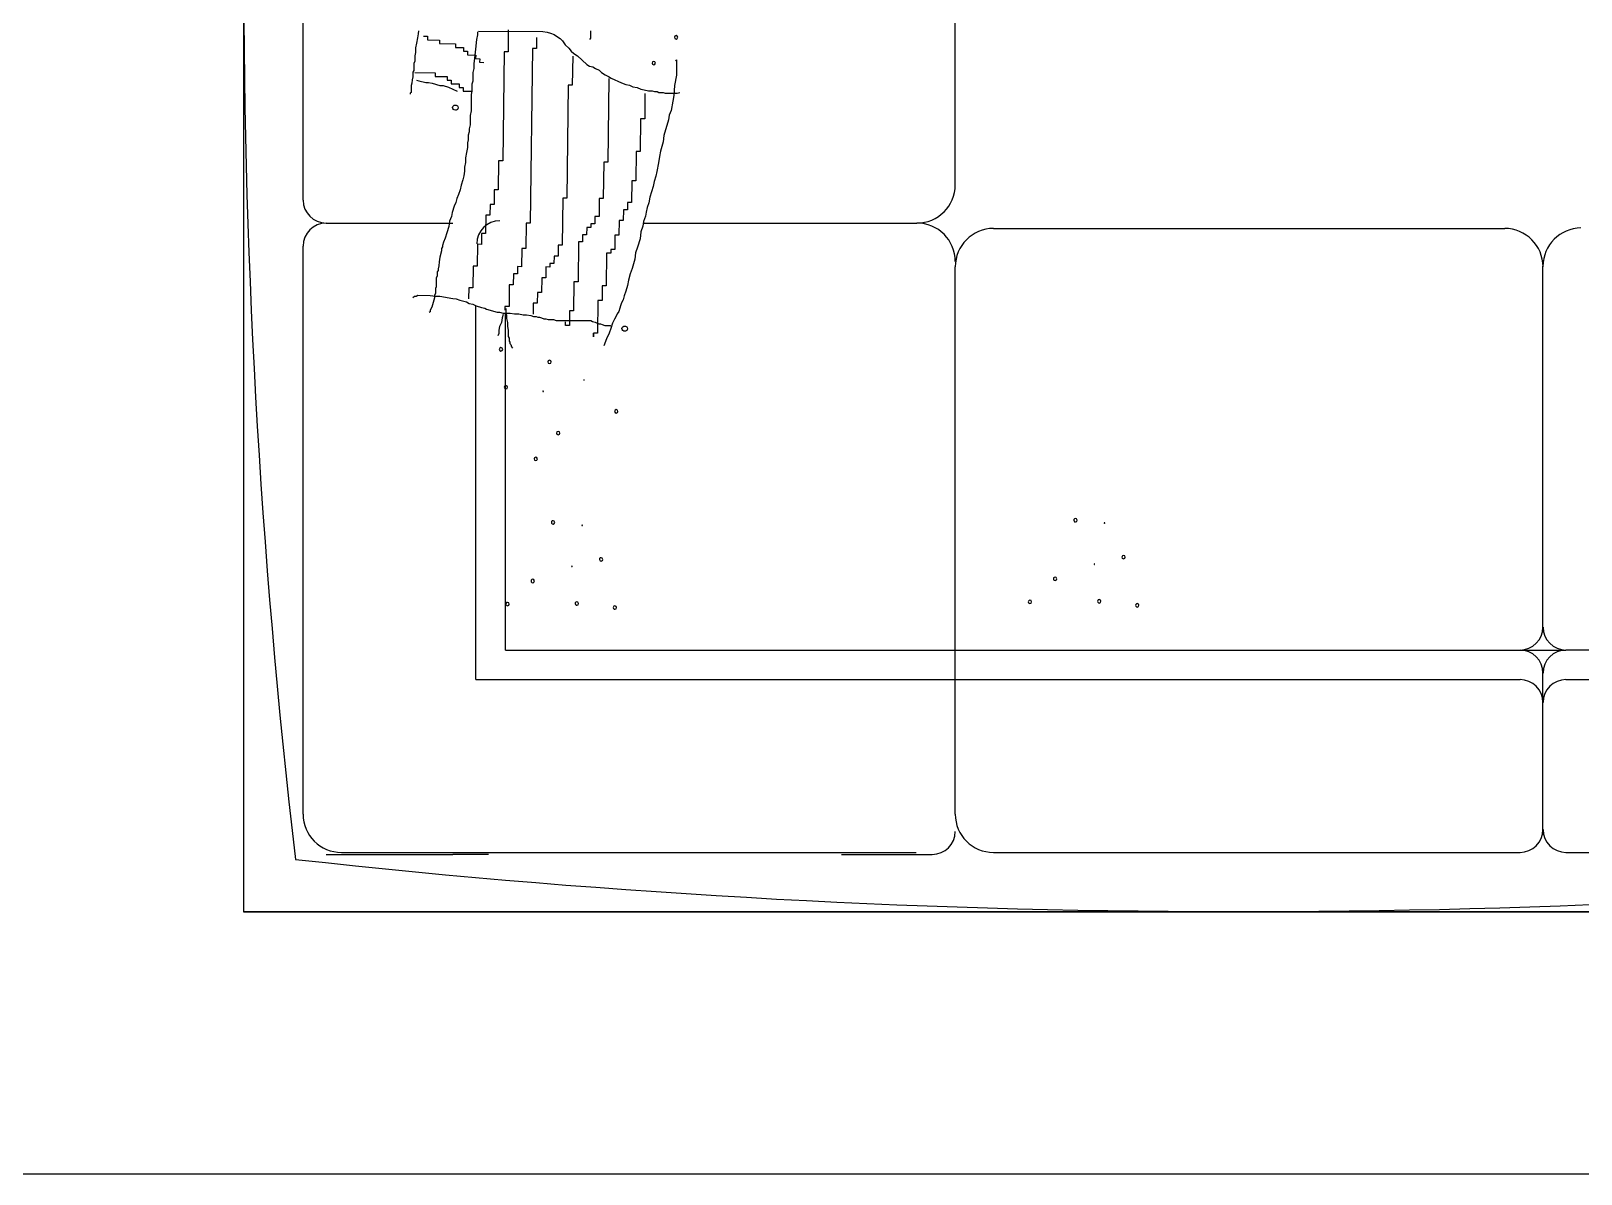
# Model space of a CAD drawing. Header units: feet. Extents: x 15180 to 17114, y 6067 to 8094.
# Drawn here: x 15940.5 to 15999.6, y 6120.1 to 6163.7 of the extents above; entities that cross this region are included whole.
import ezdxf

# ---------------------------------------------------------------- set-up
doc = ezdxf.new("R2010")
doc.units = ezdxf.units.FT
doc.layers.add('freecads.com', color=7, linetype='Continuous')

msp = doc.modelspace()

# ---------------------------------------------------------------- linework, layer by layer
for p, q in [((15948.622, 6370.879), (15948.622, 6130.084)), ((15948.622, 6130.084), (16008.862, 6130.084)), ((15924.381, 6120.084), (16008.862, 6120.084))]:
    msp.add_line(p, q)
at = {"layer": 'freecads.com', "ltscale": 2}
for p, q in [((15948.635, 6130.087), (15948.635, 6190.051)), ((15950.891, 6157.215), (15950.891, 6178.483)), ((15975.756, 6157.799), (15975.756, 6177.898)), ((15955.215, 6163.196), (15955.181, 6163.017)), ((15955.249, 6163.405), (15955.215, 6163.196)), ((15955.283, 6163.554), (15955.249, 6163.405)), ((15955.284, 6163.673), (15955.283, 6163.554)), ((15955.476, 6163.464), (15955.63, 6163.463)), ((15955.63, 6163.463), (15955.628, 6163.324)), ((15955.628, 6163.324), (15956.091, 6163.318)), ((15956.091, 6163.318), (15956.089, 6163.179)), ((15956.089, 6163.179), (15956.705, 6163.172)), ((15956.705, 6163.172), (15956.704, 6163.033)), ((15957.504, 6163.331), (15957.469, 6162.973)), ((15957.538, 6163.51), (15957.504, 6163.331)), ((15957.539, 6163.63), (15957.538, 6163.51)), ((15957.572, 6163.659), (15960.026, 6163.644)), ((15958.715, 6163.702), (15958.705, 6162.87)), ((15959.791, 6163.412), (15959.785, 6162.995)), ((15960.026, 6163.644), (15960.192, 6163.613)), ((15960.192, 6163.613), (15960.324, 6163.583)), ((15960.324, 6163.583), (15960.457, 6163.522)), ((15960.457, 6163.522), (15960.556, 6163.462)), ((15960.556, 6163.462), (15960.688, 6163.371)), ((15960.688, 6163.371), (15960.787, 6163.281)), ((15960.787, 6163.281), (15960.886, 6163.131)), ((15960.886, 6163.131), (15961.018, 6163.011)), ((15961.849, 6163.394), (15961.816, 6163.335)), ((15961.85, 6163.663), (15961.849, 6163.394)), ((15955.147, 6162.719), (15955.146, 6162.51)), ((15955.18, 6162.838), (15955.147, 6162.719)), ((15955.181, 6163.017), (15955.18, 6162.838)), ((15956.704, 6163.033), (15957.012, 6163.029)), ((15957.012, 6163.029), (15957.01, 6162.891)), ((15957.01, 6162.891), (15957.164, 6162.889)), ((15957.164, 6162.889), (15957.163, 6162.75)), ((15957.163, 6162.75), (15957.471, 6162.746)), ((15957.435, 6162.735), (15957.4, 6162.407)), ((15957.469, 6162.973), (15957.435, 6162.735)), ((15957.471, 6162.746), (15957.469, 6162.607)), ((15957.469, 6162.607), (15957.623, 6162.606)), ((15957.623, 6162.606), (15957.621, 6162.467)), ((15958.551, 6162.872), (15958.5, 6158.709)), ((15958.705, 6162.87), (15958.551, 6162.872)), ((15959.631, 6162.997), (15959.55, 6156.337)), ((15959.785, 6162.995), (15959.631, 6162.997)), ((15961.018, 6163.011), (15961.117, 6162.891)), ((15961.117, 6162.891), (15961.216, 6162.801)), ((15961.169, 6162.701), (15961.155, 6161.591)), ((15961.216, 6162.801), (15961.348, 6162.711)), ((15961.348, 6162.711), (15961.712, 6162.38)), ((15965.095, 6162.539), (15965.128, 6162.568)), ((15965.128, 6162.568), (15965.126, 6161.971)), ((15955.111, 6162.152), (15955.077, 6162.093)), ((15955.077, 6162.093), (15955.077, 6161.913)), ((15955.112, 6162.421), (15955.111, 6162.152)), ((15955.146, 6162.51), (15955.112, 6162.421)), ((15955.151, 6162.081), (15955.921, 6162.071)), ((15955.921, 6162.071), (15955.92, 6161.932)), ((15957.366, 6162.079), (15957.364, 6161.75)), ((15957.4, 6162.228), (15957.366, 6162.079)), ((15957.4, 6162.407), (15957.4, 6162.228)), ((15957.621, 6162.467), (15957.776, 6162.465)), ((15961.712, 6162.38), (15961.811, 6162.32)), ((15961.811, 6162.32), (15961.943, 6162.289)), ((15961.943, 6162.289), (15962.043, 6162.229)), ((15962.043, 6162.229), (15962.175, 6162.168)), ((15962.175, 6162.168), (15962.274, 6162.078)), ((15962.274, 6162.078), (15962.406, 6161.988)), ((15962.406, 6161.988), (15962.539, 6161.927)), ((15965.126, 6161.971), (15965.057, 6161.584)), ((15955.009, 6161.586), (15955.007, 6161.317)), ((15955.042, 6161.675), (15955.009, 6161.586)), ((15955.043, 6161.794), (15955.042, 6161.675)), ((15955.077, 6161.913), (15955.043, 6161.794)), ((15955.209, 6161.793), (15955.308, 6161.763)), ((15955.308, 6161.763), (15955.573, 6161.701)), ((15955.573, 6161.701), (15955.673, 6161.701)), ((15955.673, 6161.701), (15955.805, 6161.67)), ((15955.805, 6161.67), (15956.103, 6161.579)), ((15955.92, 6161.932), (15956.382, 6161.927)), ((15956.103, 6161.579), (15956.236, 6161.578)), ((15956.236, 6161.578), (15956.434, 6161.517)), ((15956.382, 6161.927), (15956.38, 6161.788)), ((15956.38, 6161.788), (15956.534, 6161.786)), ((15956.434, 6161.517), (15956.765, 6161.366)), ((15956.534, 6161.786), (15956.533, 6161.647)), ((15956.533, 6161.647), (15956.841, 6161.644)), ((15956.841, 6161.644), (15956.839, 6161.505)), ((15956.839, 6161.505), (15956.993, 6161.503)), ((15956.993, 6161.503), (15956.991, 6161.364)), ((15956.991, 6161.364), (15957.3, 6161.361)), ((15957.329, 6161.362), (15957.295, 6161.243)), ((15957.33, 6161.631), (15957.329, 6161.362)), ((15957.364, 6161.75), (15957.33, 6161.631)), ((15961.001, 6161.593), (15960.949, 6157.291)), ((15961.155, 6161.591), (15961.001, 6161.593)), ((15962.546, 6161.852), (15962.507, 6158.66)), ((15962.539, 6161.927), (15962.638, 6161.867)), ((15962.638, 6161.867), (15963.035, 6161.686)), ((15963.035, 6161.686), (15963.2, 6161.625)), ((15963.2, 6161.625), (15963.333, 6161.594)), ((15963.333, 6161.594), (15963.465, 6161.534)), ((15963.465, 6161.534), (15963.631, 6161.503)), ((15963.631, 6161.503), (15963.763, 6161.442)), ((15963.763, 6161.442), (15963.896, 6161.412)), ((15963.896, 6161.412), (15964.062, 6161.381)), ((15964.062, 6161.381), (15964.194, 6161.38)), ((15964.194, 6161.38), (15964.294, 6161.35)), ((15964.294, 6161.35), (15964.393, 6161.349)), ((15964.393, 6161.349), (15964.459, 6161.319)), ((15965.057, 6161.584), (15965.022, 6161.196)), ((15955.007, 6161.317), (15954.974, 6161.287)), ((15954.974, 6161.287), (15954.974, 6161.257)), ((15957.295, 6161.243), (15957.293, 6160.616)), ((15963.926, 6161.28), (15963.914, 6160.308)), ((15964.459, 6161.319), (15964.625, 6161.318)), ((15964.625, 6161.318), (15964.691, 6161.287)), ((15964.691, 6161.287), (15965.156, 6161.285)), ((15964.988, 6160.987), (15964.92, 6160.629)), ((15965.022, 6161.196), (15964.988, 6160.987)), ((15965.156, 6161.285), (15965.255, 6161.314)), ((15957.259, 6160.438), (15957.257, 6160.079)), ((15957.293, 6160.616), (15957.259, 6160.438)), ((15963.76, 6160.31), (15963.744, 6159.061)), ((15963.914, 6160.308), (15963.76, 6160.31)), ((15964.819, 6160.272), (15964.651, 6159.676)), ((15964.853, 6160.451), (15964.819, 6160.272)), ((15964.92, 6160.629), (15964.853, 6160.451)), ((15957.189, 6159.692), (15957.188, 6159.513)), ((15957.222, 6159.811), (15957.189, 6159.692)), ((15957.223, 6159.93), (15957.222, 6159.811)), ((15957.257, 6160.079), (15957.223, 6159.93)), ((15964.651, 6159.676), (15964.616, 6159.437)), ((15957.119, 6159.035), (15957.085, 6158.827)), ((15957.153, 6159.214), (15957.119, 6159.035)), ((15957.154, 6159.393), (15957.153, 6159.214)), ((15957.188, 6159.513), (15957.154, 6159.393)), ((15963.59, 6159.063), (15963.577, 6157.953)), ((15963.744, 6159.061), (15963.59, 6159.063)), ((15964.515, 6159.08), (15964.481, 6158.871)), ((15964.616, 6159.437), (15964.515, 6159.08)), ((15957.084, 6158.648), (15957.05, 6158.469)), ((15957.05, 6158.469), (15957.05, 6158.32)), ((15957.085, 6158.827), (15957.084, 6158.648)), ((15958.346, 6158.711), (15958.333, 6157.601)), ((15958.5, 6158.709), (15958.346, 6158.711)), ((15962.352, 6158.662), (15962.336, 6157.275)), ((15962.507, 6158.66), (15962.352, 6158.662)), ((15964.447, 6158.632), (15964.379, 6158.305)), ((15964.481, 6158.871), (15964.447, 6158.632)), ((15956.982, 6157.992), (15956.914, 6157.783)), ((15957.016, 6158.141), (15956.982, 6157.992)), ((15957.05, 6158.32), (15957.016, 6158.141)), ((15963.423, 6157.955), (15963.412, 6157.123)), ((15963.577, 6157.953), (15963.423, 6157.955)), ((15964.277, 6157.917), (15964.243, 6157.738)), ((15964.345, 6158.126), (15964.277, 6157.917)), ((15964.379, 6158.305), (15964.345, 6158.126)), ((15956.746, 6157.277), (15956.712, 6157.128)), ((15956.813, 6157.426), (15956.746, 6157.277)), ((15956.88, 6157.604), (15956.813, 6157.426)), ((15956.914, 6157.783), (15956.88, 6157.604)), ((15958.178, 6157.603), (15958.172, 6157.048)), ((15958.333, 6157.601), (15958.178, 6157.603)), ((15960.795, 6157.293), (15960.773, 6155.49)), ((15960.949, 6157.291), (15960.795, 6157.293)), ((15962.181, 6157.276), (15962.173, 6156.583)), ((15962.336, 6157.275), (15962.181, 6157.276)), ((15964.109, 6157.321), (15964.075, 6157.112)), ((15964.243, 6157.738), (15964.109, 6157.321)), ((15956.578, 6156.74), (15956.544, 6156.591)), ((15956.645, 6156.979), (15956.578, 6156.74)), ((15956.712, 6157.128), (15956.645, 6156.979)), ((15957.858, 6156.635), (15957.85, 6155.942)), ((15958.012, 6156.634), (15957.858, 6156.635)), ((15958.018, 6157.05), (15958.012, 6156.634)), ((15958.172, 6157.048), (15958.018, 6157.05)), ((15963.101, 6156.849), (15963.096, 6156.433)), ((15963.255, 6156.847), (15963.101, 6156.849)), ((15963.258, 6157.125), (15963.255, 6156.847)), ((15963.412, 6157.123), (15963.258, 6157.125)), ((15963.974, 6156.755), (15963.94, 6156.606)), ((15964.008, 6156.934), (15963.974, 6156.755)), ((15964.075, 6157.112), (15964.008, 6156.934)), ((15951.767, 6156.338), (15956.605, 6156.338)), ((15956.443, 6156.204), (15956.375, 6155.966)), ((15956.477, 6156.413), (15956.443, 6156.204)), ((15956.544, 6156.591), (15956.477, 6156.413)), ((15959.396, 6156.339), (15959.384, 6155.368)), ((15959.55, 6156.337), (15959.396, 6156.339)), ((15961.706, 6156.172), (15961.702, 6155.895)), ((15961.86, 6156.17), (15961.706, 6156.172)), ((15961.861, 6156.309), (15961.86, 6156.17)), ((15962.015, 6156.307), (15961.861, 6156.309)), ((15962.019, 6156.585), (15962.015, 6156.307)), ((15962.173, 6156.583), (15962.019, 6156.585)), ((15962.942, 6156.435), (15962.935, 6155.879)), ((15963.096, 6156.433), (15962.942, 6156.435)), ((15963.838, 6156.218), (15963.771, 6156.01)), ((15963.872, 6156.397), (15963.838, 6156.218)), ((15963.861, 6156.338), (15974.295, 6156.338)), ((15963.94, 6156.606), (15963.872, 6156.397)), ((15977.217, 6156.133), (15996.707, 6156.133)), ((15950.891, 6133.804), (15950.891, 6155.462)), ((15956.241, 6155.608), (15956.207, 6155.489)), ((15956.207, 6155.489), (15956.207, 6155.429)), ((15956.308, 6155.757), (15956.241, 6155.608)), ((15956.375, 6155.966), (15956.308, 6155.757)), ((15957.537, 6155.529), (15957.526, 6154.697)), ((15957.691, 6155.527), (15957.537, 6155.529)), ((15957.696, 6155.943), (15957.691, 6155.527)), ((15957.85, 6155.942), (15957.696, 6155.943)), ((15960.618, 6155.491), (15960.613, 6155.075)), ((15960.773, 6155.49), (15960.618, 6155.491)), ((15961.391, 6155.621), (15961.372, 6154.095)), ((15961.545, 6155.619), (15961.391, 6155.621)), ((15961.548, 6155.896), (15961.545, 6155.619)), ((15961.702, 6155.895), (15961.548, 6155.896)), ((15962.781, 6155.881), (15962.774, 6155.326)), ((15962.935, 6155.879), (15962.781, 6155.881)), ((15963.737, 6155.742), (15963.636, 6155.414)), ((15963.771, 6156.01), (15963.737, 6155.742)), ((15956.072, 6154.863), (15956.071, 6154.714)), ((15956.106, 6155.042), (15956.072, 6154.863)), ((15956.173, 6155.28), (15956.106, 6155.042)), ((15956.207, 6155.429), (15956.173, 6155.37)), ((15956.173, 6155.37), (15956.173, 6155.28)), ((15959.23, 6155.37), (15959.221, 6154.676)), ((15959.384, 6155.368), (15959.23, 6155.37)), ((15960.459, 6155.077), (15960.456, 6154.8)), ((15960.613, 6155.075), (15960.459, 6155.077)), ((15962.464, 6155.191), (15962.449, 6153.943)), ((15962.618, 6155.189), (15962.464, 6155.191)), ((15962.62, 6155.328), (15962.618, 6155.189)), ((15962.774, 6155.326), (15962.62, 6155.328)), ((15963.534, 6154.967), (15963.433, 6154.609)), ((15963.568, 6155.205), (15963.534, 6154.967)), ((15963.636, 6155.414), (15963.568, 6155.205)), ((15956.003, 6154.326), (15955.969, 6154.237)), ((15956.037, 6154.535), (15956.003, 6154.476)), ((15956.003, 6154.476), (15956.003, 6154.326)), ((15956.071, 6154.714), (15956.037, 6154.595)), ((15956.037, 6154.595), (15956.037, 6154.535)), ((15957.372, 6154.698), (15957.362, 6153.866)), ((15957.526, 6154.697), (15957.372, 6154.698)), ((15958.91, 6154.402), (15958.905, 6153.986)), ((15959.064, 6154.4), (15958.91, 6154.402)), ((15959.067, 6154.678), (15959.064, 6154.4)), ((15959.221, 6154.676), (15959.067, 6154.678)), ((15960.146, 6154.665), (15960.141, 6154.248)), ((15960.3, 6154.663), (15960.146, 6154.665)), ((15960.302, 6154.801), (15960.3, 6154.663)), ((15960.456, 6154.8), (15960.302, 6154.801)), ((15963.366, 6154.401), (15963.298, 6154.162)), ((15963.433, 6154.609), (15963.366, 6154.401)), ((15975.756, 6133.804), (15975.756, 6154.672)), ((15998.167, 6154.672), (15998.167, 6154.691)), ((15998.167, 6140.936), (15998.167, 6154.672)), ((15955.933, 6153.67), (15955.9, 6153.581)), ((15955.934, 6153.849), (15955.933, 6153.67)), ((15955.968, 6153.909), (15955.934, 6153.849)), ((15955.969, 6154.237), (15955.968, 6153.909)), ((15957.208, 6153.868), (15957.203, 6153.452)), ((15957.362, 6153.866), (15957.208, 6153.868)), ((15958.751, 6153.988), (15958.741, 6153.155)), ((15958.905, 6153.986), (15958.751, 6153.988)), ((15959.826, 6153.697), (15959.821, 6153.281)), ((15959.98, 6153.695), (15959.826, 6153.697)), ((15959.987, 6154.25), (15959.98, 6153.695)), ((15960.141, 6154.248), (15959.987, 6154.25)), ((15961.218, 6154.096), (15961.204, 6152.986)), ((15961.372, 6154.095), (15961.218, 6154.096)), ((15962.295, 6153.944), (15962.288, 6153.389)), ((15962.449, 6153.943), (15962.295, 6153.944)), ((15963.197, 6153.745), (15963.129, 6153.566)), ((15963.264, 6153.953), (15963.197, 6153.745)), ((15963.298, 6154.162), (15963.264, 6153.953)), ((15955.07, 6153.496), (15955.137, 6153.556)), ((15955.137, 6153.556), (15955.203, 6153.555)), ((15955.203, 6153.555), (15955.27, 6153.585)), ((15955.27, 6153.585), (15955.734, 6153.582)), ((15955.798, 6153.134), (15955.731, 6153.015)), ((15955.734, 6153.582), (15955.933, 6153.551)), ((15955.899, 6153.491), (15955.798, 6153.134)), ((15955.9, 6153.581), (15955.899, 6153.491)), ((15955.933, 6153.551), (15956.099, 6153.55)), ((15956.099, 6153.55), (15956.596, 6153.457)), ((15956.596, 6153.457), (15956.728, 6153.456)), ((15956.728, 6153.456), (15956.861, 6153.396)), ((15956.861, 6153.396), (15957.126, 6153.334)), ((15957.126, 6153.334), (15957.225, 6153.274)), ((15957.225, 6153.274), (15957.357, 6153.243)), ((15957.357, 6153.243), (15957.49, 6153.183)), ((15957.482, 6138.934), (15957.482, 6153.187)), ((15957.49, 6153.183), (15957.688, 6153.122)), ((15957.688, 6153.122), (15957.821, 6153.091)), ((15957.821, 6153.091), (15957.887, 6153.061)), ((15958.586, 6153.157), (15958.585, 6153.018)), ((15958.741, 6153.155), (15958.586, 6153.157)), ((15958.617, 6153.087), (15958.616, 6152.937)), ((15959.667, 6153.283), (15959.662, 6152.866)), ((15959.821, 6153.281), (15959.667, 6153.283)), ((15962.134, 6153.391), (15962.119, 6152.143)), ((15962.288, 6153.389), (15962.134, 6153.391)), ((15962.961, 6153.09), (15962.928, 6152.971)), ((15962.995, 6153.179), (15962.961, 6153.09)), ((15963.029, 6153.298), (15962.995, 6153.179)), ((15963.096, 6153.417), (15963.029, 6153.298)), ((15963.129, 6153.566), (15963.096, 6153.417)), ((15955.731, 6152.955), (15955.698, 6152.925)), ((15955.731, 6153.015), (15955.731, 6152.955)), ((15957.887, 6153.061), (15958.285, 6152.939)), ((15958.285, 6152.939), (15958.384, 6152.939)), ((15958.449, 6152.55), (15958.382, 6152.401)), ((15958.384, 6152.939), (15958.517, 6152.908)), ((15958.483, 6152.729), (15958.449, 6152.55)), ((15958.516, 6152.848), (15958.483, 6152.729)), ((15958.517, 6152.908), (15958.782, 6152.906)), ((15958.607, 6140.059), (15958.607, 6152.907)), ((15958.616, 6152.937), (15958.649, 6152.818)), ((15958.649, 6152.818), (15958.648, 6152.698)), ((15958.648, 6152.698), (15958.681, 6152.549)), ((15958.681, 6152.549), (15958.68, 6152.4)), ((15958.782, 6152.906), (15958.948, 6152.876)), ((15958.948, 6152.876), (15959.113, 6152.875)), ((15959.113, 6152.875), (15959.279, 6152.844)), ((15959.279, 6152.844), (15959.412, 6152.843)), ((15959.412, 6152.843), (15959.577, 6152.812)), ((15959.577, 6152.812), (15959.677, 6152.782)), ((15959.677, 6152.782), (15959.776, 6152.781)), ((15959.776, 6152.781), (15959.842, 6152.751)), ((15959.842, 6152.751), (15959.909, 6152.75)), ((15959.909, 6152.75), (15959.975, 6152.72)), ((15959.975, 6152.72), (15960.074, 6152.69)), ((15960.074, 6152.69), (15960.141, 6152.689)), ((15960.141, 6152.689), (15960.24, 6152.659)), ((15960.24, 6152.659), (15960.439, 6152.657)), ((15960.439, 6152.657), (15960.538, 6152.627)), ((15960.538, 6152.627), (15961.865, 6152.619)), ((15960.889, 6152.435), (15960.891, 6152.574)), ((15961.05, 6152.988), (15961.043, 6152.433)), ((15961.204, 6152.986), (15961.05, 6152.988)), ((15961.865, 6152.619), (15961.931, 6152.589)), ((15961.931, 6152.589), (15962.03, 6152.558)), ((15962.03, 6152.558), (15962.163, 6152.498)), ((15962.163, 6152.498), (15962.229, 6152.497)), ((15962.229, 6152.497), (15962.295, 6152.467)), ((15962.693, 6152.524), (15962.626, 6152.316)), ((15962.76, 6152.673), (15962.693, 6152.524)), ((15962.827, 6152.792), (15962.76, 6152.673)), ((15962.861, 6152.881), (15962.827, 6152.792)), ((15962.928, 6152.971), (15962.861, 6152.881)), ((15958.347, 6152.133), (15958.314, 6152.044)), ((15958.348, 6152.252), (15958.347, 6152.133)), ((15958.382, 6152.401), (15958.348, 6152.252)), ((15958.68, 6152.4), (15958.712, 6152.25)), ((15958.712, 6152.25), (15958.711, 6152.011)), ((15958.711, 6152.011), (15958.744, 6151.951)), ((15958.744, 6151.951), (15958.744, 6151.832)), ((15961.043, 6152.433), (15960.889, 6152.435)), ((15961.963, 6152.006), (15961.965, 6152.144)), ((15961.965, 6152.144), (15961.963, 6152.006)), ((15962.119, 6152.143), (15961.965, 6152.144)), ((15962.295, 6152.467), (15962.395, 6152.437)), ((15962.459, 6151.929), (15962.358, 6151.661)), ((15962.395, 6152.437), (15962.594, 6152.435)), ((15962.559, 6152.137), (15962.459, 6151.929)), ((15962.626, 6152.316), (15962.559, 6152.137)), ((15962.594, 6152.435), (15962.627, 6152.405)), ((15958.744, 6151.832), (15958.777, 6151.802)), ((15958.777, 6151.802), (15958.776, 6151.742)), ((15958.776, 6151.742), (15958.809, 6151.712)), ((15958.809, 6151.712), (15958.842, 6151.623)), ((15958.842, 6151.623), (15958.875, 6151.563)), ((15998.167, 6140.936), (15998.167, 6140.936)), ((15958.607, 6140.059), (15997.291, 6140.059)), ((15997.291, 6140.059), (15999.044, 6140.059)), ((16016.748, 6140.059), (15999.044, 6140.059)), ((15957.482, 6138.934), (15997.291, 6138.934)), ((15998.167, 6138.057), (15998.167, 6139.183)), ((15999.044, 6138.934), (16008.86, 6138.934)), ((15998.167, 6133.219), (15998.167, 6138.057)), ((15951.767, 6132.266), (15956.605, 6132.266)), ((15952.351, 6132.343), (15974.27, 6132.343)), ((15957.959, 6132.266), (15956.605, 6132.266)), ((15971.422, 6132.266), (15974.879, 6132.266)), ((15977.217, 6132.343), (15997.291, 6132.343)), ((15999.044, 6132.343), (16008.86, 6132.343)), ((15948.635, 6130.087), (16008.86, 6130.087))]:
    msp.add_line(p, q, dxfattribs=at)
for centre, radius, start, end in [((16243.347, 6166.117), 294.725, 172.88673, 186.63201), ((15965.113, 6163.42), 0.0649, 0, 180), ((15965.113, 6163.42), 0.0649, 180, 0), ((15964.259, 6162.437), 0.0649, 0, 180), ((15964.259, 6162.437), 0.0649, 180, 0), ((15974.295, 6157.799), 1.461, 270, 0), ((15951.767, 6157.215), 0.876, 180, 270), ((15951.767, 6155.462), 0.876, 90, 180), ((15958.391, 6155.55), 0.876, 90, 180), ((15974.295, 6154.877), 1.461, 0, 90), ((15977.217, 6154.672), 1.461, 90, 180), ((15996.707, 6154.672), 1.461, 0, 90), ((15999.628, 6154.691), 1.461, 90.45787, 180), ((15958.435, 6151.524), 0.0649, 0, 180), ((15958.435, 6151.524), 0.0649, 180, 0), ((15960.284, 6151.046), 0.0649, 0, 180), ((15960.284, 6151.046), 0.0649, 180, 0), ((15958.623, 6150.078), 0.0649, 0, 180), ((15961.599, 6150.355), 0.0108, 0, 180), ((15961.599, 6150.355), 0.0108, 180, 0), ((15958.623, 6150.078), 0.0649, 180, 0), ((15960.043, 6149.927), 0.0108, 0, 180), ((15960.043, 6149.927), 0.0108, 180, 0), ((15962.83, 6149.16), 0.0649, 0, 180), ((15962.83, 6149.16), 0.0649, 180, 0), ((15960.615, 6148.33), 0.0649, 0, 180), ((15960.615, 6148.33), 0.0649, 180, 0), ((15959.761, 6147.348), 0.0649, 0, 180), ((15959.761, 6147.348), 0.0649, 180, 0), ((15960.421, 6144.925), 0.0649, 91.3946, 271.3946), ((15960.421, 6144.925), 0.0649, 271.3946, 91.3946), ((15961.531, 6144.814), 0.0108, 91.3946, 271.3946), ((15961.531, 6144.814), 0.0108, 271.3946, 91.3946), ((15980.34, 6145.011), 0.0649, 91.3946, 271.3946), ((15980.34, 6145.011), 0.0649, 271.3946, 91.3946), ((15981.449, 6144.899), 0.0108, 91.3946, 271.3946), ((15981.449, 6144.899), 0.0108, 271.3946, 91.3946), ((15982.173, 6143.601), 0.0649, 91.3946, 271.3946), ((15982.173, 6143.601), 0.0649, 271.3946, 91.3946), ((15961.141, 6143.248), 0.0108, 91.3946, 271.3946), ((15961.141, 6143.248), 0.0108, 271.3946, 91.3946), ((15962.254, 6143.516), 0.0649, 91.3946, 271.3946), ((15962.254, 6143.516), 0.0649, 271.3946, 91.3946), ((15981.06, 6143.333), 0.0108, 91.3946, 271.3946), ((15981.06, 6143.333), 0.0108, 271.3946, 91.3946), ((15959.645, 6142.691), 0.0649, 91.3946, 271.3946), ((15959.645, 6142.691), 0.0649, 271.3946, 91.3946), ((15979.564, 6142.776), 0.0649, 91.3946, 271.3946), ((15979.564, 6142.776), 0.0649, 271.3946, 91.3946), ((15958.684, 6141.813), 0.0649, 91.3946, 271.3946), ((15958.684, 6141.813), 0.0649, 271.3946, 91.3946), ((15961.327, 6141.832), 0.0649, 91.3946, 271.3946), ((15961.327, 6141.832), 0.0649, 271.3946, 91.3946), ((15978.603, 6141.898), 0.0649, 91.3946, 271.3946), ((15978.603, 6141.898), 0.0649, 271.3946, 91.3946), ((15981.245, 6141.917), 0.0649, 91.3946, 271.3946), ((15981.245, 6141.917), 0.0649, 271.3946, 91.3946), ((15962.777, 6141.679), 0.0649, 91.3946, 271.3946), ((15962.777, 6141.679), 0.0649, 271.3946, 91.3946), ((15982.696, 6141.764), 0.0649, 91.3946, 271.3946), ((15982.696, 6141.764), 0.0649, 271.3946, 91.3946), ((15997.291, 6140.936), 0.876, 270, 0), ((15999.044, 6140.936), 0.876, 180, 270), ((15997.291, 6139.183), 0.876, 0, 90), ((15999.044, 6139.183), 0.876, 90, 180), ((15997.291, 6138.057), 0.876, 0, 90), ((15999.044, 6138.057), 0.876, 90, 180), ((15952.351, 6133.804), 1.461, 180, 270), ((15977.217, 6133.804), 1.461, 180, 270), ((15974.879, 6133.142), 0.876, 270, 0), ((15997.291, 6133.219), 0.876, 270, 0), ((15999.044, 6133.219), 0.876, 180, 270), ((15986.686, 6458.068), 327.981, 263.68225, 276.54157)]:
    msp.add_arc(centre, radius, start, end, dxfattribs=at)
at = {"layer": 'freecads.com', "ltscale": 2, "extrusion": (0, 0, -1)}
for centre, start_param, end_param in [((15956.696, 6160.739), -1.570796, 1.570796), ((15956.696, 6160.739), 1.570796, 4.712389), ((15963.157, 6152.312), -1.570796, 1.570796), ((15963.157, 6152.312), 1.570796, 4.712389)]:
    msp.add_ellipse(centre, major_axis=(-0.108, 0.001), ratio=0.9, start_param=start_param, end_param=end_param, dxfattribs=at)

doc.saveas('drawing.dxf')
